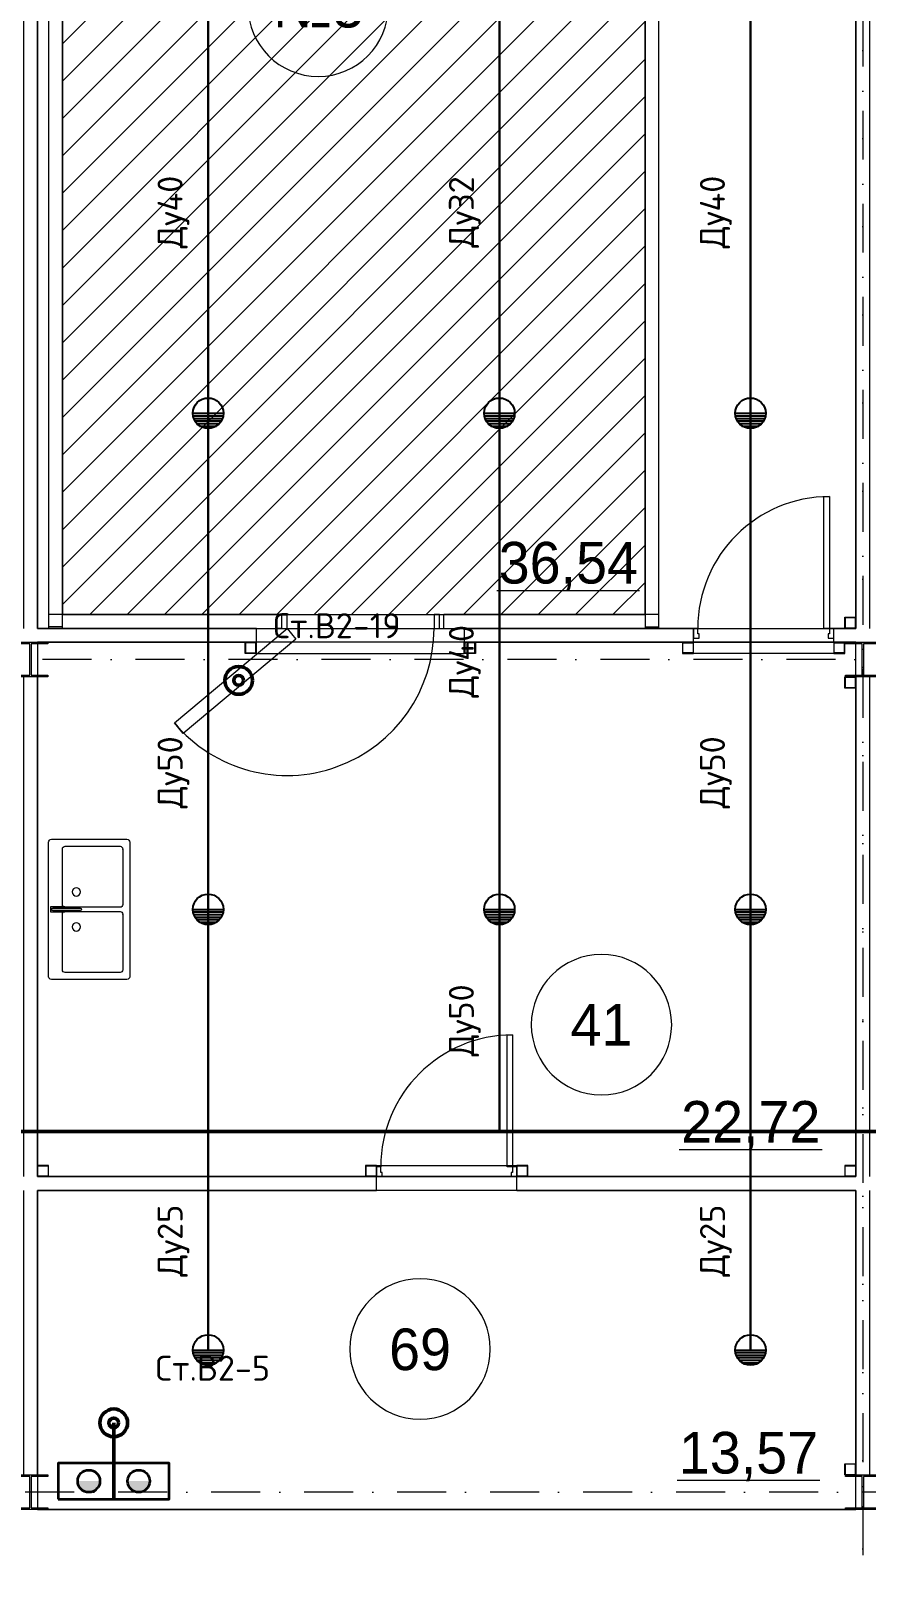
# Model space of a CAD drawing. Header units: millimetres. Extents: x 0 to 2118900, y -20000 to 84100.
# Drawn here: x 442001 to 448025, y 45459 to 56532 of the extents above; entities that cross this region are included whole.
import ezdxf
from ezdxf.enums import TextEntityAlignment as Align

# ---------------------------------------------------------------- set-up
doc = ezdxf.new("R2010")
doc.units = ezdxf.units.MM
for name, pattern in [('Dot & Dashed', [670.277762, 352.777767, -176.388884, 0, -141.111112]), ('Крупный пунктир', [634.99999, 0, -634.99999]), ('Штриховая', [300, 200, -100])]:
    doc.linetypes.add(name, pattern=pattern)
for name, color, linetype, lineweight in [('АР_подоснова', 8, 'Continuous', 13), ('ПТ_В2', 3, 'Continuous', 50), ('ПТ_В21', 1, 'Continuous', 50), ('ПТ_В21_расп', 1, 'Continuous', 30), ('ПТ_оросители', 7, 'Continuous', 25), ('ПТ_ПК', 30, 'Continuous', 35), ('ПТ_текст', 7, 'Continuous', 18), ('ПТ_штриховка', 8, 'Continuous', 9)]:
    doc.layers.add(name, color=color, linetype=linetype, lineweight=lineweight)
doc.styles.add('АР_текст_1', font='arial.ttf')
doc.styles.add('ПТ', font='isocpeur.ttf')

# ---------------------------------------------------------------- blocks, each defined once
blk = doc.blocks.new('Колонна SHS ГК 270')
at = {"color": 0, "linetype": 'Continuous', "lineweight": -2}
for p, q in [((40, 40), (-40, 40)), ((-40, 40), (-40, -40)), ((-36.4, -36.4), (-36.4, 36.4)), ((-36.4, 36.4), (36.4, 36.4)), ((36.4, 36.4), (36.4, -36.4)), ((40, -40), (40, 40)), ((-40, -40), (40, -40)), ((36.4, -36.4), (-36.4, -36.4))]:
    blk.add_line(p, q, dxfattribs=at)
blk = doc.blocks.new('Труба Квадратного Сечения ГК SHS 27_5')
at = {"color": 0, "linetype": 'Continuous', "lineweight": -2}
for p, q in [((505, 40), (0, 40)), ((0, 40), (0, 0)), ((0, 0), (0, -40)), ((1010, 40), (505, 40)), ((1010, 0), (1010, 40)), ((1010, -40), (1010, 0)), ((0, -40), (505, -40)), ((505, -40), (1010, -40))]:
    blk.add_line(p, q, dxfattribs=at)
blk = doc.blocks.new('Труба Квадратного Сечения ГК SHS 27_6')
at = {"color": 0, "linetype": 'Continuous', "lineweight": -2}
for p, q in [((750, 40), (0, 40)), ((0, 40), (0, 0)), ((0, 0), (0, -40)), ((1500, 40), (750, 40)), ((1500, 0), (1500, 40)), ((1500, -40), (1500, 0)), ((0, -40), (750, -40)), ((750, -40), (1500, -40))]:
    blk.add_line(p, q, dxfattribs=at)
blk = doc.blocks.new('Зона подготовки товара_41_60', base_point=(36756, 26475))
at = {"color": 0, "linetype": 'Continuous', "lineweight": -2}
blk.add_line((38677, 24470), (39706, 24470), dxfattribs=at)
for start, end in [(0, 180), (180, 0)]:
    blk.add_arc((38116, 25369), 506, start, end, dxfattribs=at)
at = {"color": 0, "lineweight": -2, "style": 'АР_текст_1'}
for tag, p in [('ROOM_NUMBER', (38116, 25369)), ('ROOM_AREA', (39192, 24669))]:
    blk.add_attdef(tag, text='', height=300, dxfattribs=at).set_placement(p, align=Align.MIDDLE_CENTER)
blk = doc.blocks.new('Морозильная камера №3_№3_81', base_point=(36258, 33075))
at = {"color": 0, "linetype": 'Continuous', "lineweight": -2}
for p, q in [((37314, 33919), (36735, 32917)), ((37892, 32917), (37314, 33919)), ((36735, 32917), (37892, 32917)), ((37362, 28498), (38391, 28498))]:
    blk.add_line(p, q, dxfattribs=at)
at = {"color": 0, "linetype": 'Штриховая', "lineweight": -2, "flags": 128}
blk.add_lwpolyline([(38430, 37025), (34230, 37025), (34230, 28325), (38430, 28325)], close=True, dxfattribs=at)
at = {"color": 0, "linetype": 'Continuous', "lineweight": -2}
for start, end in [(0, 180), (180, 0)]:
    blk.add_arc((36074, 32708), 506, start, end, dxfattribs=at)
at = {"color": 0, "lineweight": -2, "style": 'АР_текст_1'}
for tag, p in [('DUMMY_112', (37314, 33251)), ('ROOM_NUMBER', (36074, 32705)), ('ROOM_AREA', (37877, 28698))]:
    blk.add_attdef(tag, text='', height=300, dxfattribs=at).set_placement(p, align=Align.MIDDLE_CENTER)
blk = doc.blocks.new('Выставочная зона_69_116', base_point=(38185, 23579))
at = {"color": 0, "linetype": 'Continuous', "lineweight": -2}
blk.add_line((38661, 22086), (39691, 22086), dxfattribs=at)
for start, end in [(0, 180), (180, 0)]:
    blk.add_arc((36808, 23032), 506, start, end, dxfattribs=at)
at = {"color": 0, "lineweight": -2, "style": 'АР_текст_1'}
for tag, p in [('ROOM_NUMBER', (36808, 23030)), ('ROOM_AREA', (39176, 22285))]:
    blk.add_attdef(tag, text='', height=300, dxfattribs=at).set_placement(p, align=Align.MIDDLE_CENTER)
blk = doc.blocks.new('Однопольная Дверь 27_2')
at = {"color": 0, "linetype": 'Continuous', "lineweight": -2}
for p, q in [((435, 0), (435, 950)), ((435, 950), (475, 950)), ((475, 950), (475, 0)), ((-475, 0), (-505, 0)), ((-505, 0), (-505, -70)), ((-475, -40), (-475, 0)), ((475, 0), (435, 0)), ((505, 0), (475, 0)), ((475, 0), (475, -40)), ((505, -70), (505, 0)), ((-505, -70), (-465, -70)), ((-505, -170), (-505, -70)), ((-465, -40), (-475, -40)), ((-465, -70), (-465, -40)), ((475, -40), (465, -40)), ((465, -40), (465, -70)), ((465, -70), (505, -70)), ((505, -170), (505, -70))]:
    blk.add_line(p, q, dxfattribs=at)
blk.add_arc((475, 0), 950, 90, 180, dxfattribs=at)
blk = doc.blocks.new('Стена_82', base_point=(4125, 24225))
at = {"color": 0, "linetype": 'Continuous', "lineweight": -2}
for p, q in [((36495, 24175), (36495, 24275)), ((37505, 24175), (37505, 24275))]:
    blk.add_line(p, q, dxfattribs=at)
at = {"color": 0, "linetype": 'Continuous', "lineweight": -2, "flags": 128}
for points in [[(36495, 24275), (34050, 24275)], [(39950, 24275), (37505, 24275)], [(34050, 24175), (36495, 24175)], [(37505, 24175), (39950, 24175)]]:
    blk.add_lwpolyline(points, dxfattribs=at)
at = {"color": 0, "linetype": 'Continuous', "lineweight": -2, "zscale": 1000}
blk.add_blockref('Однопольная Дверь 27_2', (37000, 24345), dxfattribs=at)
blk = doc.blocks.new('Однопольная Дверь 27_3')
at = {"color": 0, "linetype": 'Continuous', "lineweight": -2}
for p, q in [((435, 0), (435, 950)), ((435, 950), (475, 950)), ((475, 950), (475, 0)), ((-475, 0), (-505, 0)), ((-505, 0), (-505, -70)), ((-505, -70), (-505, 0)), ((-505, -70), (-505, 0)), ((-475, -40), (-475, 0)), ((475, 0), (435, 0)), ((505, 0), (475, 0)), ((475, 0), (475, -40)), ((505, -70), (505, 0)), ((505, -70), (505, 0)), ((505, -70), (505, 0)), ((-505, -70), (-465, -70)), ((-505, -100), (-505, -70)), ((-465, -40), (-475, -40)), ((-465, -70), (-465, -40)), ((475, -40), (465, -40)), ((465, -40), (465, -70)), ((465, -70), (505, -70)), ((505, -100), (505, -70))]:
    blk.add_line(p, q, dxfattribs=at)
blk.add_arc((475, 0), 950, 90, 180, dxfattribs=at)
blk = doc.blocks.new('Простой Проем Двери')
at = {"color": 0, "linetype": 'Continuous', "lineweight": -2}
for p, q in [((-750, 0), (-750, -100)), ((750, 0), (750, -100))]:
    blk.add_line(p, q, dxfattribs=at)
blk = doc.blocks.new('Стена_83', base_point=(-125, 28125))
at = {"color": 0, "linetype": 'Continuous', "lineweight": -2}
for p, q in [((35629, 28125), (35629, 28225)), ((37129, 28125), (37129, 28225)), ((38780, 28155), (38780, 28225)), ((38780, 28125), (38780, 28155)), ((39790, 28155), (39790, 28225)), ((39790, 28125), (39790, 28155))]:
    blk.add_line(p, q, dxfattribs=at)
at = {"color": 0, "linetype": 'Continuous', "lineweight": -2, "flags": 128}
for points in [[(33790, 28125), (35629, 28125)], [(35629, 28225), (34050, 28225)], [(38780, 28225), (37129, 28225)], [(37129, 28125), (38780, 28125)], [(39950, 28225), (39790, 28225)], [(39790, 28125), (41629, 28125)]]:
    blk.add_lwpolyline(points, dxfattribs=at)
at = {"color": 0, "linetype": 'Continuous', "lineweight": -2, "zscale": 1000}
blk.add_blockref('Однопольная Дверь 27_3', (39285, 28225), dxfattribs=at)
at = {"color": 0, "linetype": 'Continuous', "lineweight": -2, "zscale": 1000, "rotation": 180}
blk.add_blockref('Простой Проем Двери', (36379, 28125), dxfattribs=at)
blk = doc.blocks.new('Стена_1000', base_point=(34000, 22125))
at = {"color": 0, "linetype": 'Continuous', "lineweight": -2, "flags": 128}
for points in [[(34050, 27875), (33950, 27875)], [(33950, 27875), (33950, 24275)], [(34050, 24275), (34050, 27875)], [(33950, 24175), (33950, 22125)], [(34050, 22125), (34050, 24175)], [(33950, 22125), (34050, 22125)]]:
    blk.add_lwpolyline(points, dxfattribs=at)
blk = doc.blocks.new('Стена_103', base_point=(40000, 22125))
at = {"color": 0, "linetype": 'Continuous', "lineweight": -2, "flags": 128}
for points in [[(40050, 27875), (39950, 27875)], [(39950, 27875), (39950, 24275)], [(40050, 24275), (40050, 27875)], [(39950, 24175), (39950, 22125)], [(40050, 22125), (40050, 24175)], [(39950, 22125), (40050, 22125)]]:
    blk.add_lwpolyline(points, dxfattribs=at)
blk = doc.blocks.new('Стена_104', base_point=(38530, 37125))
at = {"color": 0, "linetype": 'Continuous', "lineweight": -2}
for p, q in [((38430, 28235), (38430, 28225)), ((38530, 28225), (38530, 28235)), ((38430, 28225), (38530, 28225))]:
    blk.add_line(p, q, dxfattribs=at)
at = {"color": 0, "linetype": 'Continuous', "lineweight": -2, "flags": 128}
for points in [[(38530, 37125), (38430, 37125)], [(38530, 28235), (38530, 37125)], [(38430, 37025), (38430, 28235)], [(38430, 28235), (38530, 28235)]]:
    blk.add_lwpolyline(points, dxfattribs=at)
blk = doc.blocks.new('Стена_105', base_point=(34130, 28225))
at = {"color": 0, "linetype": 'Continuous', "lineweight": -2}
for p, q in [((34130, 28235), (34130, 28225)), ((34230, 28225), (34230, 28235)), ((34130, 28225), (34230, 28225))]:
    blk.add_line(p, q, dxfattribs=at)
at = {"color": 0, "linetype": 'Continuous', "lineweight": -2, "flags": 128}
for points in [[(34130, 37125), (34230, 37125)], [(34130, 37125), (34130, 28235)], [(34230, 28235), (34230, 37025)], [(34230, 28235), (34130, 28235)]]:
    blk.add_lwpolyline(points, dxfattribs=at)
blk = doc.blocks.new('Однопольная Дверь 27_4')
at = {"color": 0, "linetype": 'Continuous', "lineweight": -2}
for p, q in [((466, 77), (1278, 758)), ((1342, 681), (530, 0)), ((1278, 758), (1342, 681)), ((-570, 0), (-600, 0)), ((-600, 0), (-600, -100)), ((-600, 0), (-600, -100)), ((-600, 0), (-600, -100)), ((-530, 0), (-570, 0)), ((-570, 0), (-570, -100)), ((-530, -100), (-530, 0)), ((530, 0), (466, 77)), ((570, 0), (530, 0)), ((530, 0), (530, -100)), ((570, 0), (600, 0)), ((570, -100), (570, 0)), ((600, 0), (600, -100)), ((600, 0), (600, -100)), ((600, 0), (600, -100)), ((-570, -100), (-600, -100)), ((-570, -100), (-530, -100)), ((530, -100), (570, -100)), ((570, -100), (600, -100))]:
    blk.add_line(p, q, dxfattribs=at)
blk.add_arc((530, 0), 1060, 40, 180, dxfattribs=at)
blk = doc.blocks.new('Стена_265', base_point=(38530, 28225))
at = {"color": 0, "linetype": 'Continuous', "lineweight": -2}
for p, q in [((35779, 28225), (35779, 28325)), ((36979, 28225), (36979, 28325))]:
    blk.add_line(p, q, dxfattribs=at)
at = {"color": 0, "linetype": 'Continuous', "lineweight": -2, "flags": 128}
for points in [[(35779, 28325), (34130, 28325)], [(34130, 28325), (34130, 28225)], [(38530, 28325), (36979, 28325)], [(38530, 28225), (38530, 28325)], [(34130, 28225), (35779, 28225)], [(36979, 28225), (38530, 28225)]]:
    blk.add_lwpolyline(points, dxfattribs=at)
at = {"color": 0, "linetype": 'Continuous', "lineweight": -2, "zscale": 1000, "rotation": 179.9999990962202}
blk.add_blockref('Однопольная Дверь 27_4', (36379, 28225), dxfattribs=at)
blk = doc.blocks.new('Стена_376', base_point=(40000, 28125))
at = {"color": 0, "linetype": 'Continuous', "lineweight": -2, "flags": 128}
for points in [[(40050, 33875), (39950, 33875)], [(39950, 33875), (39950, 28225)], [(40050, 28225), (40050, 33875)]]:
    blk.add_lwpolyline(points, dxfattribs=at)
blk = doc.blocks.new('Стена_377', base_point=(34000, 28125))
at = {"color": 0, "linetype": 'Continuous', "lineweight": -2, "flags": 128}
for points in [[(34050, 33875), (33950, 33875)], [(33950, 33875), (33950, 28225)], [(34050, 28225), (34050, 33875)]]:
    blk.add_lwpolyline(points, dxfattribs=at)
blk = doc.blocks.new('Колонна Универсальная 27')
at = {"color": 0, "linetype": 'Continuous', "lineweight": -2}
for p, q in [((125, 125), (-125, 125)), ((-125, 125), (-125, 113)), ((-125, 113), (-4, 113)), ((-4, 113), (-4, -113)), ((4, -113), (4, 113)), ((4, 113), (125, 113)), ((125, 113), (125, 125)), ((-4, -113), (-125, -113)), ((-125, -113), (-125, -125)), ((-125, -125), (125, -125)), ((125, -113), (4, -113)), ((125, -125), (125, -113))]:
    blk.add_line(p, q, dxfattribs=at)
blk = doc.blocks.new('Двутавp К 26020-83 27')
at = {"color": 0, "linetype": 'Крупный пунктир', "lineweight": -2}
blk.add_line((0, 0), (39875, 0), dxfattribs=at)
blk = doc.blocks.new('Мойка Обычная 27')
at = {"color": 0, "linetype": 'Continuous', "lineweight": -2}
for p, q in [((50, 465), (50, 70)), ((470, 485), (70, 485)), ((490, 70), (490, 465)), ((520, 465), (520, 70)), ((940, 485), (540, 485)), ((960, 70), (960, 465)), ((70, 50), (470, 50)), ((540, 50), (940, 50))]:
    blk.add_line(p, q, dxfattribs=at)
at = {"color": 0, "linetype": 'Continuous', "lineweight": -2, "flags": 128}
for points in [[(20, 0), (990, 0, 0.414214), (1010, 20), (1010, 565, 0.414214), (990, 585), (20, 585, 0.414214), (0, 565), (0, 20, 0.414214)], [(485, 504), (496, 504), (496, 555, -1), (514, 555), (514, 504), (525, 504), (525, 569), (485, 569)], [(496, 357, 1), (514, 357), (514, 555, 1), (496, 555)]]:
    blk.add_lwpolyline(points, format="xyb", close=True, dxfattribs=at)
for points in [[(485, 468), (496, 468), (496, 503), (485, 503)], [(525, 468), (525, 503), (514, 503), (514, 468)]]:
    blk.add_lwpolyline(points, close=True, dxfattribs=at)
at = {"color": 0, "linetype": 'Continuous', "lineweight": -2}
for centre in [(379, 385), (631, 385)]:
    blk.add_circle(centre, 30, dxfattribs=at)
for centre, start, end in [((70, 465), 90, 180), ((470, 465), 0, 90), ((540, 465), 90, 180), ((940, 465), 0, 90), ((70, 70), 180, 270), ((470, 70), 270, 0), ((540, 70), 180, 270), ((940, 70), 270, 0)]:
    blk.add_arc(centre, 20, start, end, dxfattribs=at)
for p in [(70, 50), (540, 50)]:
    blk.add_point(p, dxfattribs=at)
blk = doc.blocks.new('Стандартный Маркер Сетки_40')
at = {"color": 0, "linetype": 'Dot & Dashed', "lineweight": -2}
blk.add_line((0, 0), (55187, 0), dxfattribs=at)
at = {"color": 0, "lineweight": -2, "style": 'АР_текст_1'}
blk.add_attdef('AC_MarkerText_1', text='', height=300, rotation=90, dxfattribs=at).set_placement((55368, -69), align=Align.TOP_CENTER)
blk = doc.blocks.new('AR_F1')
at = {"layer": 'АР_подоснова', "linetype": 'Dot & Dashed'}
for p, q in [((98125, 28000), (-4800, 28000)), ((98000, 22000), (-4800, 22000))]:
    blk.add_line(p, q, dxfattribs=at)
at = {"layer": 'АР_подоснова', "linetype": 'Continuous', "flags": 128}
for points in [[(34050, 28225), (34130, 28225), (38530, 28225), (39950, 28225), (39950, 40125), (34050, 40125)], [(38430, 37025), (34230, 37025), (34230, 28325), (38430, 28325)], [(39950, 28125), (34050, 28125), (34050, 24275), (39950, 24275)], [(34050, 21875), (39950, 21875), (39950, 24175), (34050, 24175)], [(46125, 18125), (46125, 21875), (4225, 21875), (4225, 18125)]]:
    blk.add_lwpolyline(points, close=True, dxfattribs=at)
at = {"layer": 'АР_подоснова', "linetype": 'Continuous', "zscale": 1000}
for name, p, rotation in [('Стандартный Маркер Сетки_40', (40000, 40000), 270), ('Двутавp К 26020-83 27', (40000, 0), 90), ('Труба Квадратного Сечения ГК SHS 27_6', (37127, 28085), 180)]:
    blk.add_blockref(name, p, dxfattribs=dict(at, rotation=rotation))
at = {"layer": 'АР_подоснова'}
for name, p in [('Стена_105', (34130, 28225)), ('Стена_104', (38530, 37125)), ('Стена_377', (34000, 28125)), ('Стена_376', (40000, 28125)), ('Стена_83', (-125, 28125)), ('Стена_265', (38530, 28225)), ('Стена_1000', (34000, 22125)), ('Стена_103', (40000, 22125)), ('Стена_82', (4125, 24225))]:
    blk.add_blockref(name, p, dxfattribs=at)
at = {"layer": 'АР_подоснова', "linetype": 'Continuous'}
ref = blk.add_blockref('Морозильная камера №3_№3_81', (36258, 33075), dxfattribs=at)
ref.add_attrib('ROOM_NUMBER', '№3', dxfattribs={"layer": '0', "color": 0, "lineweight": 9, "height": 300}).set_placement((36074, 32705), align=Align.MIDDLE_CENTER)
ref.add_attrib('ROOM_AREA', '36,54', dxfattribs={"layer": '0', "color": 0, "lineweight": 9, "height": 300}).set_placement((37877, 28698), align=Align.MIDDLE_CENTER)
ref.add_attrib('DUMMY_112', '4', dxfattribs={"layer": '0', "color": 0, "lineweight": 9, "height": 300}).set_placement((37314, 33251), align=Align.MIDDLE_CENTER)
at = {"layer": 'АР_подоснова', "linetype": 'Continuous', "xscale": -1, "zscale": 1000}
for name, p in [('Колонна SHS ГК 270', (39910, 28265)), ('Колонна Универсальная 27', (34000, 28000)), ('Труба Квадратного Сечения ГК SHS 27_5', (39790, 28085)), ('Колонна Универсальная 27', (40000, 28000)), ('Колонна SHS ГК 270', (39910, 27835)), ('Труба Квадратного Сечения ГК SHS 27_5', (37505, 24315)), ('Колонна SHS ГК 270', (39910, 22165)), ('Колонна Универсальная 27', (34000, 22000)), ('Колонна Универсальная 27', (40000, 22000))]:
    blk.add_blockref(name, p, dxfattribs=at)
for name, p, rotation in [('Колонна SHS ГК 270', (35587, 28085), 180), ('Колонна SHS ГК 270', (37167, 28085), 180), ('Мойка Обычная 27', (34715, 26705), 90)]:
    blk.add_blockref(name, p, dxfattribs=dict(at, rotation=rotation))
at = {"layer": 'АР_подоснова', "linetype": 'Continuous', "zscale": 1000}
for p in [(38740, 28085), (39830, 28085), (34090, 24315), (36455, 24315), (37545, 24315), (39910, 24315)]:
    blk.add_blockref('Колонна SHS ГК 270', p, dxfattribs=at)
at = {"layer": 'АР_подоснова', "linetype": 'Continuous'}
ref = blk.add_blockref('Зона подготовки товара_41_60', (36756, 26475), dxfattribs=at)
ref.add_attrib('ROOM_NUMBER', '41', dxfattribs={"layer": '0', "color": 0, "lineweight": 9, "height": 300}).set_placement((38116, 25369), align=Align.MIDDLE_CENTER)
ref.add_attrib('ROOM_AREA', '22,72', dxfattribs={"layer": '0', "color": 0, "lineweight": 9, "height": 300}).set_placement((39192, 24669), align=Align.MIDDLE_CENTER)
ref = blk.add_blockref('Выставочная зона_69_116', (38185, 23579), dxfattribs=at)
ref.add_attrib('ROOM_NUMBER', '69', dxfattribs={"layer": '0', "color": 0, "lineweight": 9, "height": 300}).set_placement((36808, 23030), align=Align.MIDDLE_CENTER)
ref.add_attrib('ROOM_AREA', '13,57', dxfattribs={"layer": '0', "color": 0, "lineweight": 9, "height": 300}).set_placement((39176, 22285), align=Align.MIDDLE_CENTER)
blk = doc.blocks.new('SPR_DN')
for p, q in [((-1.1, 0), (1.1, 0)), ((-1.08, -0.18), (1.08, -0.18)), ((-1.04, -0.37), (1.04, -0.37)), ((-0.95, -0.55), (0.95, -0.55)), ((-0.82, -0.73), (0.82, -0.73)), ((-0.61, -0.92), (0.61, -0.92))]:
    blk.add_line(p, q)
blk.add_circle((0, 0), 1.1)
blk = doc.blocks.new('RISER')
for radius in [1, 0.35]:
    blk.add_circle((0, 0), radius)
blk = doc.blocks.new('PK2')
h = blk.add_hatch(color=7)
h.dxf.hatch_style = 1
h.paths.add_polyline_path([(-2.6, 1.3, 1), (-1, 1.3)])
h = blk.add_hatch(color=7)
h.dxf.hatch_style = 1
h.paths.add_polyline_path([(1, 1.3, 1), (2.6, 1.3)])
blk.add_lwpolyline([(-4, 0), (4, 0), (4, 2.6), (-4, 2.6)], close=True)
for centre in [(-1.8, 1.3), (1.8, 1.3)]:
    blk.add_circle(centre, 0.8)

msp = doc.modelspace()

# ---------------------------------------------------------------- hatches: boundary and pattern name
at = {"layer": 'ПТ_штриховка'}
h = msp.add_hatch(dxfattribs=at)
h.set_pattern_fill('ANSI31', color=8, scale=60)
h.paths.add_polyline_path([(442230, 52325), (446430, 52325), (446430, 61025), (442230, 61025)])

# ---------------------------------------------------------------- linework, layer by layer
at = {"layer": 'ПТ_В2'}
msp.add_line((442600, 46500), (442600, 45950), dxfattribs=at)
at = {"layer": 'ПТ_В21'}
for p, q in [((441190, 48600), (443280, 48600)), ((443280, 48600), (445380, 48600)), ((445380, 48600), (447190, 48600)), ((447190, 48600), (449280, 48600))]:
    msp.add_line(p, q, dxfattribs=at)
at = {"layer": 'ПТ_В21_расп'}
for p, q in [((443280, 53775), (443280, 56675)), ((445380, 53775), (445380, 56675)), ((447190, 53775), (447190, 56675)), ((443280, 50200), (443280, 53775)), ((445380, 50200), (445380, 53775)), ((447190, 50200), (447190, 53775)), ((443280, 48600), (443280, 50200)), ((445380, 48600), (445380, 50200)), ((447190, 48600), (447190, 50200)), ((443280, 48600), (443280, 47025)), ((447190, 48600), (447190, 47025))]:
    msp.add_line(p, q, dxfattribs=at)

# ---------------------------------------------------------------- block references
at = {"layer": 'АР_подоснова'}
msp.add_blockref('AR_F1', (408000, 24000), dxfattribs=at)
at = {"layer": 'ПТ_В2', "xscale": 100, "yscale": 100}
for p in [(443500, 51850), (442600, 46500)]:
    msp.add_blockref('RISER', p, dxfattribs=at)
at = {"layer": 'ПТ_оросители', "xscale": 100, "yscale": 100}
for p in [(443280, 53775), (445380, 53775), (447190, 53775), (443280, 50200), (445380, 50200), (447190, 50200), (443280, 47025), (447190, 47025)]:
    msp.add_blockref('SPR_DN', p, dxfattribs=at)
at = {"layer": 'ПТ_ПК', "xscale": 100, "yscale": 100}
msp.add_blockref('PK2', (442600, 45950), dxfattribs=at)

# ---------------------------------------------------------------- texts
at = {"layer": 'ПТ_текст', "style": 'ПТ'}
for s, p in [('Ду40', (443150, 55225)), ('Ду40', (447060, 55225)), ('Ду32', (445250, 55225)), ('Ду40', (445250, 51987.5)), ('Ду50', (443150, 51187.5)), ('Ду50', (447060, 51187.5)), ('Ду50', (445250, 49400)), ('Ду25', (443150, 47812.5)), ('Ду25', (447060, 47812.5))]:
    msp.add_text(s, height=180, rotation=90, dxfattribs=at).set_placement(p, align=Align.BOTTOM_CENTER)
for s, p in [('Ст.В2-19', (443750, 52100)), ('Ст.В2-5', (442900, 46750))]:
    msp.add_text(s, height=180, dxfattribs=at).set_placement(p, align=Align.BOTTOM_LEFT)

doc.saveas('drawing.dxf')
